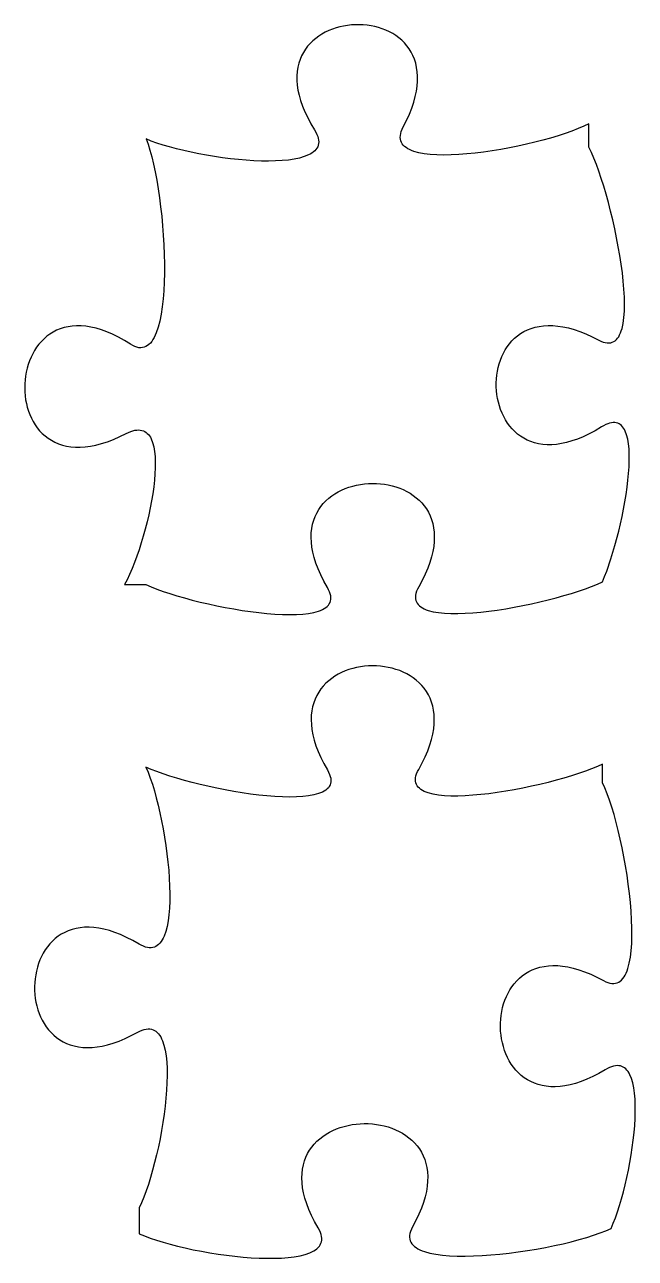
# Model space of a CAD drawing. Header units: millimetres. Extents: x 0.2 to 6.8, y 0.3 to 9.7.
# Drawn here: x 2.745 to 4.082, y 4.425 to 7.126 of the extents above; entities that cross this region are included whole.
import ezdxf

# ---------------------------------------------------------------- set-up
doc = ezdxf.new("R2010")
doc.units = ezdxf.units.MM

msp = doc.modelspace()

# ---------------------------------------------------------------- linework, layer by layer
at = {"flags": 128}
for points in [[(3.010667, 5.899983), (3.021983, 5.895074), (3.034548, 5.890141), (3.048244, 5.885216), (3.062954, 5.880332), (3.07856, 5.875523), (3.094943, 5.87082), (3.111987, 5.866257), (3.129572, 5.861867), (3.147583, 5.857682), (3.165899, 5.853736), (3.184405, 5.850062), (3.202982, 5.846691), (3.221511, 5.843658), (3.239877, 5.840995), (3.25796, 5.838734), (3.275642, 5.83691), (3.292807, 5.835554), (3.309336, 5.8347), (3.325111, 5.83438), (3.340015, 5.834627), (3.35393, 5.835475), (3.366738, 5.836955), (3.378321, 5.839102), (3.388561, 5.841948), (3.393141, 5.843643), (3.397341, 5.845525), (3.401147, 5.847598), (3.404543, 5.849867), (3.407515, 5.852335), (3.410049, 5.855006), (3.412129, 5.857885), (3.413741, 5.860976), (3.414869, 5.864282), (3.415501, 5.867809), (3.41562, 5.871559), (3.415212, 5.875538), (3.414262, 5.879749), (3.412755, 5.884196), (3.410678, 5.888884), (3.408014, 5.893816), (3.400248, 5.907754), (3.393514, 5.921254), (3.387779, 5.934316), (3.383009, 5.94694), (3.37917, 5.959126), (3.376231, 5.970874), (3.374157, 5.982184), (3.372915, 5.993054), (3.372473, 6.003486), (3.372797, 6.013478), (3.373853, 6.023031), (3.37561, 6.032144), (3.378033, 6.040818), (3.381089, 6.049051), (3.384745, 6.056844), (3.388969, 6.064197), (3.393726, 6.071109), (3.398983, 6.077581), (3.404708, 6.083611), (3.410868, 6.0892), (3.417428, 6.094347), (3.424356, 6.099053), (3.431619, 6.103317), (3.439183, 6.107138), (3.447016, 6.110518), (3.455083, 6.113455), (3.463353, 6.115949), (3.471791, 6.118), (3.480365, 6.119608), (3.489041, 6.120773), (3.497786, 6.121494), (3.506568, 6.121771), (3.515352, 6.121604), (3.524106, 6.120993), (3.532796, 6.119938), (3.541389, 6.118438), (3.549853, 6.116493), (3.558153, 6.114104), (3.566257, 6.111269), (3.574131, 6.107988), (3.581743, 6.104262), (3.589059, 6.10009), (3.596046, 6.095472), (3.602671, 6.090408), (3.6089, 6.084897), (3.6147, 6.078939), (3.620039, 6.072535), (3.624883, 6.065683), (3.629199, 6.058384), (3.632953, 6.050638), (3.636113, 6.042444), (3.638645, 6.033802), (3.640516, 6.024711), (3.641693, 6.015173), (3.642142, 6.005185), (3.641832, 5.994749), (3.640727, 5.983864), (3.638796, 5.97253), (3.636005, 5.960747), (3.63232, 5.948513), (3.627709, 5.93583), (3.622139, 5.922697), (3.615575, 5.909114), (3.607986, 5.89508), (3.605388, 5.890114), (3.603381, 5.885401), (3.601949, 5.880935), (3.601078, 5.876712), (3.600752, 5.872729), (3.600957, 5.86898), (3.601678, 5.865462), (3.6029, 5.86217), (3.604607, 5.8591), (3.606786, 5.856247), (3.609421, 5.853608), (3.612496, 5.851178), (3.615999, 5.848953), (3.619912, 5.846928), (3.624222, 5.845099), (3.628914, 5.843462), (3.639382, 5.840746), (3.651198, 5.838746), (3.664241, 5.837428), (3.678393, 5.836757), (3.693535, 5.836698), (3.709546, 5.837218), (3.726308, 5.838281), (3.743701, 5.839854), (3.761607, 5.841903), (3.779905, 5.844392), (3.798476, 5.847287), (3.817202, 5.850555), (3.835963, 5.85416), (3.854639, 5.858068), (3.873111, 5.862246), (3.89126, 5.866658), (3.908966, 5.87127), (3.926111, 5.876048), (3.942574, 5.880958), (3.958238, 5.885965), (3.972981, 5.891034), (3.986685, 5.896132), (3.999232, 5.901223), (4.0105, 5.906274), (4.015129, 5.917542), (4.019758, 5.929736), (4.028896, 5.956521), (4.037672, 5.985852), (4.04584, 6.01695), (4.05316, 6.04904), (4.059386, 6.081343), (4.062014, 6.097332), (4.064277, 6.113083), (4.066145, 6.128499), (4.067589, 6.143483), (4.068576, 6.157937), (4.069078, 6.171764), (4.069063, 6.184868), (4.068501, 6.197151), (4.067362, 6.208516), (4.065615, 6.218865), (4.063231, 6.228102), (4.060178, 6.23613), (4.058391, 6.23966), (4.056426, 6.242851), (4.054278, 6.245691), (4.051945, 6.248168), (4.049421, 6.25027), (4.046704, 6.251984), (4.043789, 6.253299), (4.040673, 6.254202), (4.037352, 6.254681), (4.033822, 6.254725), (4.030079, 6.25432), (4.02612, 6.253455), (4.02194, 6.252117), (4.017537, 6.250295), (4.012905, 6.247977), (4.008042, 6.245149), (3.994301, 6.237032), (3.980973, 6.229943), (3.968058, 6.22385), (3.955558, 6.21872), (3.943472, 6.21452), (3.931803, 6.211218), (3.920551, 6.208781), (3.909717, 6.207176), (3.899303, 6.20637), (3.889309, 6.206331), (3.879736, 6.207026), (3.870586, 6.208422), (3.861859, 6.210487), (3.853556, 6.213187), (3.845679, 6.216491), (3.838228, 6.220364), (3.831205, 6.224776), (3.82461, 6.229692), (3.818445, 6.23508), (3.81271, 6.240907), (3.807407, 6.247141), (3.802536, 6.253749), (3.798099, 6.260699), (3.794097, 6.267956), (3.79053, 6.27549), (3.7874, 6.283266), (3.784707, 6.291252), (3.782453, 6.299416), (3.780639, 6.307725), (3.779266, 6.316146), (3.778334, 6.324646), (3.777845, 6.333193), (3.7778, 6.341753), (3.7782, 6.350295), (3.779046, 6.358785), (3.780338, 6.367191), (3.782079, 6.375479), (3.784268, 6.383618), (3.786907, 6.391574), (3.789997, 6.399315), (3.793539, 6.406808), (3.797535, 6.414021), (3.801984, 6.420919), (3.806888, 6.427472), (3.812248, 6.433645), (3.818065, 6.439407), (3.82434, 6.444725), (3.831075, 6.449565), (3.838269, 6.453896), (3.845925, 6.457684), (3.854043, 6.460897), (3.862624, 6.463501), (3.871669, 6.465465), (3.88118, 6.466755), (3.891157, 6.467339), (3.901601, 6.467184), (3.912513, 6.466258), (3.923895, 6.464526), (3.935747, 6.461958), (3.94807, 6.45852), (3.960866, 6.454179), (3.974135, 6.448903), (3.987878, 6.442658), (4.002097, 6.435413), (4.007126, 6.432955), (4.011888, 6.43111), (4.016387, 6.429861), (4.02063, 6.429193), (4.02462, 6.42909), (4.028361, 6.429537), (4.03186, 6.430518), (4.035119, 6.432017), (4.038145, 6.434018), (4.040941, 6.436506), (4.043513, 6.439465), (4.045865, 6.442879), (4.048001, 6.446732), (4.049927, 6.45101), (4.051647, 6.455695), (4.053165, 6.460773), (4.055617, 6.472042), (4.057319, 6.484692), (4.058309, 6.498596), (4.058625, 6.51363), (4.058304, 6.529667), (4.057383, 6.546581), (4.055899, 6.564247), (4.053891, 6.582538), (4.051394, 6.60133), (4.048447, 6.620496), (4.045087, 6.63991), (4.041352, 6.659446), (4.037278, 6.67898), (4.032903, 6.698385), (4.028265, 6.717535), (4.0234, 6.736304), (4.018346, 6.754567), (4.013141, 6.772198), (4.007822, 6.789071), (4.002426, 6.80506), (3.99699, 6.820039), (3.991552, 6.833884), (3.986149, 6.846467), (3.980819, 6.857663), (3.980819, 6.908969), (3.969683, 6.903649), (3.957245, 6.898338), (3.943625, 6.893069), (3.928943, 6.887872), (3.91332, 6.882781), (3.896875, 6.877827), (3.879728, 6.873042), (3.861999, 6.868458), (3.843809, 6.864108), (3.825277, 6.860022), (3.806523, 6.856234), (3.787668, 6.852776), (3.768831, 6.849678), (3.750133, 6.846974), (3.731693, 6.844695), (3.713632, 6.842873), (3.696069, 6.841541), (3.679125, 6.84073), (3.662919, 6.840472), (3.647572, 6.8408), (3.633204, 6.841745), (3.619934, 6.843339), (3.607883, 6.845615), (3.597171, 6.848604), (3.592354, 6.850376), (3.587917, 6.852338), (3.583875, 6.854495), (3.580243, 6.85685), (3.577035, 6.859407), (3.574267, 6.862171), (3.571953, 6.865145), (3.570109, 6.868334), (3.56875, 6.87174), (3.567891, 6.87537), (3.567547, 6.879225), (3.567732, 6.883311), (3.568462, 6.887631), (3.569751, 6.89219), (3.571615, 6.896991), (3.574069, 6.902038), (3.581268, 6.916279), (3.587461, 6.930041), (3.592683, 6.943326), (3.596966, 6.956134), (3.600343, 6.968466), (3.602847, 6.980325), (3.604511, 6.99171), (3.605368, 7.002624), (3.60545, 7.013067), (3.604791, 7.02304), (3.603423, 7.032545), (3.601379, 7.041582), (3.598693, 7.050153), (3.595397, 7.058258), (3.591524, 7.0659), (3.587107, 7.073079), (3.582178, 7.079796), (3.576772, 7.086052), (3.57092, 7.091849), (3.564655, 7.097188), (3.558011, 7.102069), (3.55102, 7.106494), (3.543716, 7.110464), (3.53613, 7.11398), (3.528297, 7.117043), (3.520248, 7.119655), (3.512018, 7.121816), (3.503638, 7.123528), (3.495141, 7.124792), (3.486562, 7.125608), (3.477931, 7.125979), (3.469283, 7.125905), (3.46065, 7.125387), (3.452065, 7.124426), (3.443561, 7.123024), (3.435172, 7.121181), (3.426928, 7.118899), (3.418865, 7.11618), (3.411014, 7.113023), (3.403409, 7.10943), (3.396082, 7.105403), (3.389067, 7.100942), (3.382395, 7.096048), (3.376101, 7.090724), (3.370217, 7.084969), (3.364775, 7.078785), (3.35981, 7.072173), (3.355353, 7.065134), (3.351437, 7.057669), (3.348096, 7.04978), (3.345363, 7.041468), (3.34327, 7.032733), (3.34185, 7.023577), (3.341136, 7.014001), (3.341161, 7.004006), (3.341958, 6.993593), (3.34356, 6.982764), (3.345999, 6.971519), (3.349309, 6.959859), (3.353523, 6.947787), (3.358673, 6.935302), (3.364792, 6.922406), (3.371913, 6.9091), (3.380069, 6.895385), (3.38289, 6.890519), (3.385158, 6.885859), (3.386887, 6.881404), (3.38809, 6.87715), (3.388781, 6.873094), (3.388974, 6.869233), (3.388681, 6.865564), (3.387918, 6.862085), (3.386696, 6.858791), (3.38503, 6.85568), (3.382933, 6.85275), (3.380419, 6.849996), (3.377501, 6.847417), (3.374194, 6.845008), (3.370509, 6.842767), (3.366462, 6.840692), (3.357332, 6.837023), (3.346912, 6.833977), (3.335312, 6.831531), (3.322638, 6.829659), (3.309, 6.828338), (3.294506, 6.827544), (3.279265, 6.827253), (3.263384, 6.827439), (3.246972, 6.82808), (3.230138, 6.82915), (3.212989, 6.830627), (3.195635, 6.832484), (3.178184, 6.834699), (3.160743, 6.837248), (3.143422, 6.840105), (3.126329, 6.843247), (3.109572, 6.846649), (3.09326, 6.850288), (3.077501, 6.85414), (3.062402, 6.858179), (3.048074, 6.862382), (3.034624, 6.866725), (3.02216, 6.871183), (3.010792, 6.875733), (3.015159, 6.864072), (3.01937, 6.850875), (3.023405, 6.83628), (3.027246, 6.820425), (3.030872, 6.803448), (3.034265, 6.785487), (3.037404, 6.766682), (3.040271, 6.747169), (3.042847, 6.727088), (3.045111, 6.706576), (3.047045, 6.685771), (3.048629, 6.664813), (3.049843, 6.643839), (3.050669, 6.622987), (3.051087, 6.602396), (3.051078, 6.582203), (3.050622, 6.562548), (3.0497, 6.543568), (3.048292, 6.525401), (3.04638, 6.508186), (3.043943, 6.492062), (3.040963, 6.477165), (3.037419, 6.463635), (3.033294, 6.45161), (3.031006, 6.446204), (3.028566, 6.441227), (3.025971, 6.436695), (3.023218, 6.432626), (3.020305, 6.429036), (3.017229, 6.425944), (3.013988, 6.423366), (3.01058, 6.42132), (3.007002, 6.419822), (3.003252, 6.418891), (2.999328, 6.418544), (2.995226, 6.418797), (2.990945, 6.419668), (2.986482, 6.421175), (2.981834, 6.423334), (2.977, 6.426163), (2.963398, 6.434505), (2.95019, 6.441805), (2.937379, 6.448096), (2.924965, 6.45341), (2.91295, 6.45778), (2.901337, 6.46124), (2.890125, 6.463822), (2.879318, 6.46556), (2.868916, 6.466486), (2.858921, 6.466632), (2.849335, 6.466033), (2.84016, 6.464721), (2.831396, 6.462729), (2.823046, 6.46009), (2.815111, 6.456837), (2.807592, 6.453003), (2.800492, 6.44862), (2.793811, 6.443722), (2.787552, 6.438341), (2.781716, 6.432511), (2.776304, 6.426265), (2.771318, 6.419635), (2.76676, 6.412654), (2.762632, 6.405356), (2.758934, 6.397772), (2.755669, 6.389937), (2.752837, 6.381883), (2.750442, 6.373643), (2.748483, 6.36525), (2.746963, 6.356737), (2.745884, 6.348137), (2.745247, 6.339483), (2.745053, 6.330807), (2.745304, 6.322143), (2.746001, 6.313523), (2.747147, 6.304982), (2.748743, 6.29655), (2.75079, 6.288262), (2.753291, 6.28015), (2.756245, 6.272248), (2.759656, 6.264588), (2.763525, 6.257202), (2.767853, 6.250126), (2.772642, 6.24339), (2.777893, 6.237028), (2.783608, 6.231073), (2.789789, 6.225557), (2.796438, 6.220515), (2.803554, 6.215978), (2.811142, 6.21198), (2.819201, 6.208554), (2.827734, 6.205732), (2.836742, 6.203547), (2.846227, 6.202033), (2.856189, 6.201222), (2.866632, 6.201148), (2.877556, 6.201842), (2.888964, 6.203339), (2.900856, 6.205671), (2.913234, 6.208871), (2.926099, 6.212972), (2.939454, 6.218007), (2.9533, 6.224009), (2.967639, 6.23101), (2.972726, 6.23345), (2.977571, 6.235411), (2.982177, 6.236904), (2.98655, 6.23794), (2.990692, 6.238533), (2.994607, 6.238692), (2.9983, 6.23843), (3.001773, 6.237757), (3.005031, 6.236686), (3.008078, 6.235227), (3.010917, 6.233393), (3.013552, 6.231195), (3.015987, 6.228644), (3.018226, 6.225752), (3.020273, 6.222531), (3.02213, 6.218991), (3.025295, 6.211002), (3.027751, 6.201878), (3.029528, 6.191711), (3.030657, 6.180593), (3.031169, 6.168615), (3.031093, 6.15587), (3.03046, 6.142449), (3.0293, 6.128445), (3.027645, 6.113948), (3.025524, 6.099052), (3.022968, 6.083848), (3.020007, 6.068428), (3.016671, 6.052884), (3.012992, 6.037307), (3.008999, 6.02179), (3.004723, 6.006425), (3.000194, 5.991302), (2.995443, 5.976516), (2.9905, 5.962156), (2.985396, 5.948316), (2.98016, 5.935086), (2.974824, 5.92256), (2.969418, 5.910828), (2.963972, 5.899983), (3.010667, 5.899983)], [(2.996069, 4.478889), (3.007393, 4.474085), (3.019935, 4.469356), (3.03358, 4.464727), (3.048211, 4.460224), (3.063712, 4.455874), (3.079969, 4.451703), (3.096864, 4.447736), (3.114282, 4.444001), (3.132107, 4.440522), (3.150223, 4.437327), (3.168515, 4.434441), (3.186865, 4.431891), (3.205159, 4.429702), (3.223281, 4.427901), (3.241113, 4.426513), (3.258542, 4.425566), (3.27545, 4.425085), (3.291721, 4.425095), (3.307241, 4.425625), (3.321892, 4.426698), (3.33556, 4.428342), (3.348127, 4.430583), (3.359479, 4.433447), (3.369499, 4.436959), (3.373973, 4.438967), (3.378071, 4.441147), (3.381778, 4.443502), (3.38508, 4.446036), (3.387962, 4.448751), (3.390409, 4.451652), (3.392408, 4.454741), (3.393943, 4.458021), (3.395, 4.461496), (3.395565, 4.46517), (3.395624, 4.469045), (3.395161, 4.473125), (3.394162, 4.477412), (3.392613, 4.481911), (3.390499, 4.486624), (3.387806, 4.491556), (3.379974, 4.505454), (3.373187, 4.518919), (3.367408, 4.531953), (3.362607, 4.544553), (3.358748, 4.55672), (3.355798, 4.568453), (3.353724, 4.579752), (3.352493, 4.590617), (3.35207, 4.601047), (3.352422, 4.611041), (3.353517, 4.6206), (3.35532, 4.629723), (3.357797, 4.63841), (3.360917, 4.64666), (3.364644, 4.654473), (3.368945, 4.661848), (3.373787, 4.668785), (3.379137, 4.675285), (3.38496, 4.681345), (3.391224, 4.686967), (3.397895, 4.692149), (3.40494, 4.696891), (3.412324, 4.701193), (3.420015, 4.705055), (3.427979, 4.708475), (3.436182, 4.711455), (3.444591, 4.713992), (3.453173, 4.716088), (3.461894, 4.717741), (3.47072, 4.718951), (3.479619, 4.719718), (3.488556, 4.720042), (3.497497, 4.719921), (3.506411, 4.719356), (3.515263, 4.718347), (3.524019, 4.716892), (3.532646, 4.714992), (3.541111, 4.712646), (3.54938, 4.709854), (3.557419, 4.706615), (3.565196, 4.702929), (3.572676, 4.698795), (3.579826, 4.694214), (3.586613, 4.689185), (3.593003, 4.683707), (3.598963, 4.677781), (3.604459, 4.671405), (3.609458, 4.664579), (3.613926, 4.657303), (3.617829, 4.649577), (3.621135, 4.6414), (3.62381, 4.632772), (3.625819, 4.623692), (3.627131, 4.614161), (3.62771, 4.604177), (3.627525, 4.59374), (3.62654, 4.58285), (3.624724, 4.571507), (3.622042, 4.55971), (3.61846, 4.547458), (3.613946, 4.534752), (3.608466, 4.521591), (3.601985, 4.507975), (3.594472, 4.493903), (3.591923, 4.488912), (3.590009, 4.484153), (3.588713, 4.479622), (3.58802, 4.475316), (3.587912, 4.47123), (3.588375, 4.467361), (3.58939, 4.463705), (3.590943, 4.46026), (3.593015, 4.45702), (3.595592, 4.453983), (3.598657, 4.451145), (3.602193, 4.448503), (3.606184, 4.446052), (3.610613, 4.44379), (3.615465, 4.441712), (3.620722, 4.439814), (3.632389, 4.436548), (3.645482, 4.433963), (3.659872, 4.432028), (3.675426, 4.430716), (3.692013, 4.429997), (3.709504, 4.429843), (3.727766, 4.430225), (3.746668, 4.431113), (3.766081, 4.432479), (3.785872, 4.434293), (3.80591, 4.436528), (3.826066, 4.439154), (3.846206, 4.442141), (3.866202, 4.445462), (3.885921, 4.449087), (3.905232, 4.452987), (3.924005, 4.457133), (3.942108, 4.461497), (3.959411, 4.466049), (3.975783, 4.470761), (3.991092, 4.475603), (4.005207, 4.480548), (4.017998, 4.485564), (4.029333, 4.490625), (4.034055, 4.50186), (4.038706, 4.514069), (4.043262, 4.527153), (4.047696, 4.541011), (4.051981, 4.555543), (4.056093, 4.57065), (4.060004, 4.586232), (4.063688, 4.602188), (4.06712, 4.61842), (4.070272, 4.634826), (4.07312, 4.651308), (4.075637, 4.667765), (4.077796, 4.684097), (4.079572, 4.700206), (4.080938, 4.715989), (4.081868, 4.731349), (4.082337, 4.746185), (4.082317, 4.760396), (4.081783, 4.773884), (4.080709, 4.786548), (4.079068, 4.798289), (4.076835, 4.809006), (4.073983, 4.8186), (4.070486, 4.826971), (4.068487, 4.830666), (4.066317, 4.834018), (4.063974, 4.837015), (4.061452, 4.839643), (4.05875, 4.841891), (4.055863, 4.843745), (4.052789, 4.845194), (4.049525, 4.846224), (4.046066, 4.846824), (4.042411, 4.846981), (4.038555, 4.846682), (4.034495, 4.845915), (4.030228, 4.844668), (4.025751, 4.842927), (4.02106, 4.840681), (4.016153, 4.837917), (4.002318, 4.829967), (3.988907, 4.823048), (3.975921, 4.817126), (3.96336, 4.812168), (3.951226, 4.808142), (3.939518, 4.805015), (3.928238, 4.802753), (3.917385, 4.801324), (3.906962, 4.800694), (3.896967, 4.800832), (3.887403, 4.801702), (3.878269, 4.803274), (3.869566, 4.805514), (3.861295, 4.808388), (3.853456, 4.811864), (3.846051, 4.815909), (3.839079, 4.82049), (3.832542, 4.825574), (3.82644, 4.831129), (3.820773, 4.83712), (3.815543, 4.843515), (3.810749, 4.850282), (3.806393, 4.857386), (3.802475, 4.864796), (3.798996, 4.872478), (3.795957, 4.8804), (3.793357, 4.888527), (3.791199, 4.896829), (3.789482, 4.90527), (3.788206, 4.913819), (3.787374, 4.922443), (3.786984, 4.931108), (3.787039, 4.939781), (3.787538, 4.94843), (3.788482, 4.957022), (3.789873, 4.965524), (3.791709, 4.973902), (3.793993, 4.982124), (3.796724, 4.990157), (3.799904, 4.997967), (3.803533, 5.005523), (3.807612, 5.01279), (3.81214, 5.019737), (3.81712, 5.026329), (3.822551, 5.032534), (3.828435, 5.03832), (3.834771, 5.043652), (3.841561, 5.048499), (3.848805, 5.052826), (3.856503, 5.056602), (3.864657, 5.059794), (3.873268, 5.062367), (3.882334, 5.06429), (3.891858, 5.065529), (3.90184, 5.066052), (3.912281, 5.065825), (3.92318, 5.064815), (3.93454, 5.06299), (3.94636, 5.060317), (3.958641, 5.056762), (3.971384, 5.052293), (3.984589, 5.046876), (3.998257, 5.04048), (4.012389, 5.033069), (4.017398, 5.03056), (4.022168, 5.028681), (4.026702, 5.027416), (4.031006, 5.026751), (4.035081, 5.026667), (4.038934, 5.027149), (4.042566, 5.028181), (4.045982, 5.029746), (4.049186, 5.031828), (4.052182, 5.034411), (4.054973, 5.037478), (4.057563, 5.041013), (4.059957, 5.045001), (4.062157, 5.049424), (4.064168, 5.054266), (4.065994, 5.059512), (4.069105, 5.071147), (4.071519, 5.084199), (4.073268, 5.098539), (4.074383, 5.114035), (4.074893, 5.130557), (4.07483, 5.147976), (4.074224, 5.166162), (4.073106, 5.184983), (4.071506, 5.20431), (4.069455, 5.224012), (4.066983, 5.24396), (4.064121, 5.264023), (4.0609, 5.284071), (4.057351, 5.303974), (4.053503, 5.323601), (4.049387, 5.342823), (4.045034, 5.36151), (4.040475, 5.37953), (4.035741, 5.396754), (4.030861, 5.413051), (4.025866, 5.428293), (4.020787, 5.442347), (4.015655, 5.455085), (4.0105, 5.466375), (4.0105, 5.50675), (3.999232, 5.501699), (3.986685, 5.496607), (3.972981, 5.49151), (3.958238, 5.48644), (3.942574, 5.481434), (3.926111, 5.476524), (3.908966, 5.471746), (3.89126, 5.467134), (3.873111, 5.462722), (3.854639, 5.458544), (3.835963, 5.454636), (3.817202, 5.45103), (3.798476, 5.447763), (3.779905, 5.444867), (3.761607, 5.442378), (3.743701, 5.44033), (3.726308, 5.438757), (3.709546, 5.437693), (3.693535, 5.437174), (3.678393, 5.437232), (3.664241, 5.437904), (3.651198, 5.439222), (3.639382, 5.441222), (3.628914, 5.443937), (3.624222, 5.445574), (3.619912, 5.447403), (3.615999, 5.449428), (3.612496, 5.451654), (3.609421, 5.454084), (3.606786, 5.456723), (3.604607, 5.459575), (3.6029, 5.462645), (3.601678, 5.465937), (3.600957, 5.469455), (3.600752, 5.473204), (3.601078, 5.477188), (3.601949, 5.48141), (3.603381, 5.485876), (3.605388, 5.49059), (3.607986, 5.495556), (3.615575, 5.509589), (3.622139, 5.523173), (3.627709, 5.536306), (3.63232, 5.548989), (3.636005, 5.561222), (3.638796, 5.573006), (3.640727, 5.58434), (3.641832, 5.595225), (3.642142, 5.605661), (3.641693, 5.615648), (3.640516, 5.625187), (3.638645, 5.634277), (3.636113, 5.642919), (3.632953, 5.651114), (3.629199, 5.65886), (3.624883, 5.666159), (3.620039, 5.67301), (3.6147, 5.679415), (3.6089, 5.685372), (3.602671, 5.690883), (3.596046, 5.695948), (3.589059, 5.700566), (3.581743, 5.704738), (3.574131, 5.708464), (3.566257, 5.711744), (3.558153, 5.714579), (3.549853, 5.716969), (3.541389, 5.718914), (3.532796, 5.720414), (3.524106, 5.721469), (3.515352, 5.72208), (3.506568, 5.722247), (3.497786, 5.721969), (3.489041, 5.721248), (3.480365, 5.720083), (3.471791, 5.718475), (3.463353, 5.716424), (3.455083, 5.71393), (3.447016, 5.710993), (3.439183, 5.707614), (3.431619, 5.703792), (3.424356, 5.699528), (3.417428, 5.694823), (3.410868, 5.689675), (3.404708, 5.684086), (3.398983, 5.678056), (3.393726, 5.671585), (3.388969, 5.664673), (3.384745, 5.65732), (3.381089, 5.649527), (3.378033, 5.641293), (3.37561, 5.63262), (3.373853, 5.623506), (3.372797, 5.613954), (3.372473, 5.603961), (3.372915, 5.59353), (3.374157, 5.582659), (3.376231, 5.57135), (3.37917, 5.559602), (3.383009, 5.547416), (3.387779, 5.534792), (3.393514, 5.521729), (3.400248, 5.508229), (3.408014, 5.494292), (3.410678, 5.489359), (3.412755, 5.484672), (3.414262, 5.480224), (3.415212, 5.476013), (3.41562, 5.472035), (3.415501, 5.468284), (3.414869, 5.464758), (3.413741, 5.461451), (3.412129, 5.458361), (3.410049, 5.455482), (3.407515, 5.45281), (3.404543, 5.450342), (3.401147, 5.448074), (3.397341, 5.446), (3.393141, 5.444118), (3.388561, 5.442423), (3.378321, 5.439578), (3.366738, 5.437431), (3.35393, 5.43595), (3.340015, 5.435103), (3.325111, 5.434855), (3.309336, 5.435175), (3.292807, 5.43603), (3.275642, 5.437385), (3.25796, 5.43921), (3.239877, 5.44147), (3.221511, 5.444134), (3.202982, 5.447167), (3.184405, 5.450537), (3.165899, 5.454212), (3.129572, 5.462342), (3.111987, 5.466733), (3.094943, 5.471295), (3.07856, 5.475998), (3.062954, 5.480808), (3.048244, 5.485692), (3.034548, 5.490616), (3.021983, 5.49555), (3.010667, 5.500458), (3.015425, 5.489128), (3.020098, 5.476603), (3.024663, 5.462998), (3.029092, 5.448428), (3.033361, 5.433007), (3.037445, 5.41685), (3.041317, 5.40007), (3.044954, 5.382782), (3.048329, 5.365102), (3.051417, 5.347142), (3.054193, 5.329018), (3.056632, 5.310844), (3.058708, 5.292734), (3.060395, 5.274803), (3.06167, 5.257166), (3.062505, 5.239936), (3.062877, 5.223228), (3.062759, 5.207157), (3.062126, 5.191836), (3.060954, 5.177381), (3.059216, 5.163906), (3.056887, 5.151525), (3.053942, 5.140353), (3.050356, 5.130503), (3.048315, 5.12611), (3.046103, 5.122091), (3.043719, 5.11846), (3.041159, 5.115231), (3.038419, 5.112419), (3.035497, 5.110038), (3.032389, 5.108102), (3.029092, 5.106625), (3.025604, 5.105622), (3.02192, 5.105107), (3.018038, 5.105095), (3.013954, 5.105599), (3.009666, 5.106634), (3.00517, 5.108215), (3.000463, 5.110355), (2.995542, 5.113069), (2.981673, 5.120963), (2.968233, 5.127831), (2.955222, 5.133707), (2.942641, 5.138623), (2.930489, 5.142612), (2.918768, 5.145706), (2.907478, 5.14794), (2.89662, 5.149346), (2.886194, 5.149956), (2.8762, 5.149803), (2.866639, 5.148921), (2.857512, 5.147342), (2.848818, 5.145099), (2.84056, 5.142225), (2.832736, 5.138753), (2.825347, 5.134715), (2.818395, 5.130145), (2.811879, 5.125075), (2.805801, 5.119538), (2.800159, 5.113567), (2.794956, 5.107196), (2.790191, 5.100456), (2.785865, 5.09338), (2.781979, 5.086003), (2.778533, 5.078355), (2.775527, 5.070471), (2.772962, 5.062383), (2.770838, 5.054124), (2.769157, 5.045727), (2.767918, 5.037224), (2.767122, 5.028649), (2.766769, 5.020035), (2.76686, 5.011413), (2.767396, 5.002818), (2.768377, 4.994282), (2.769803, 4.985838), (2.771675, 4.977519), (2.773994, 4.969357), (2.77676, 4.961385), (2.779973, 4.953637), (2.783634, 4.946145), (2.787743, 4.938942), (2.792301, 4.932062), (2.797309, 4.925535), (2.802767, 4.919397), (2.808675, 4.913679), (2.815034, 4.908414), (2.821844, 4.903636), (2.829107, 4.899377), (2.836822, 4.895669), (2.844989, 4.892547), (2.85361, 4.890042), (2.862685, 4.888188), (2.872215, 4.887017), (2.882199, 4.886562), (2.892639, 4.886856), (2.903535, 4.887933), (2.914887, 4.889824), (2.926696, 4.892563), (2.938962, 4.896183), (2.951686, 4.900716), (2.964869, 4.906196), (2.97851, 4.912654), (2.992611, 4.920125), (2.997613, 4.922691), (3.002383, 4.924695), (3.006925, 4.92615), (3.011244, 4.92707), (3.015341, 4.927471), (3.019222, 4.927364), (3.022889, 4.926766), (3.026347, 4.925689), (3.029598, 4.924148), (3.032647, 4.922156), (3.035497, 4.919729), (3.038151, 4.916879), (3.040613, 4.913622), (3.042888, 4.909971), (3.044977, 4.905939), (3.046886, 4.901542), (3.050174, 4.891706), (3.052782, 4.880575), (3.054737, 4.868263), (3.056069, 4.85488), (3.056806, 4.840539), (3.056977, 4.825354), (3.056611, 4.809436), (3.055736, 4.792898), (3.054382, 4.775852), (3.052577, 4.75841), (3.05035, 4.740686), (3.047729, 4.722791), (3.044744, 4.704838), (3.041423, 4.68694), (3.037795, 4.669208), (3.033888, 4.651756), (3.029733, 4.634695), (3.025356, 4.618138), (3.020787, 4.602198), (3.016055, 4.586987), (3.011188, 4.572617), (3.006216, 4.559201), (3.001167, 4.546852), (2.996069, 4.535681), (2.996069, 4.478889)]]:
    msp.add_lwpolyline(points, dxfattribs=at)

doc.saveas('drawing.dxf')
